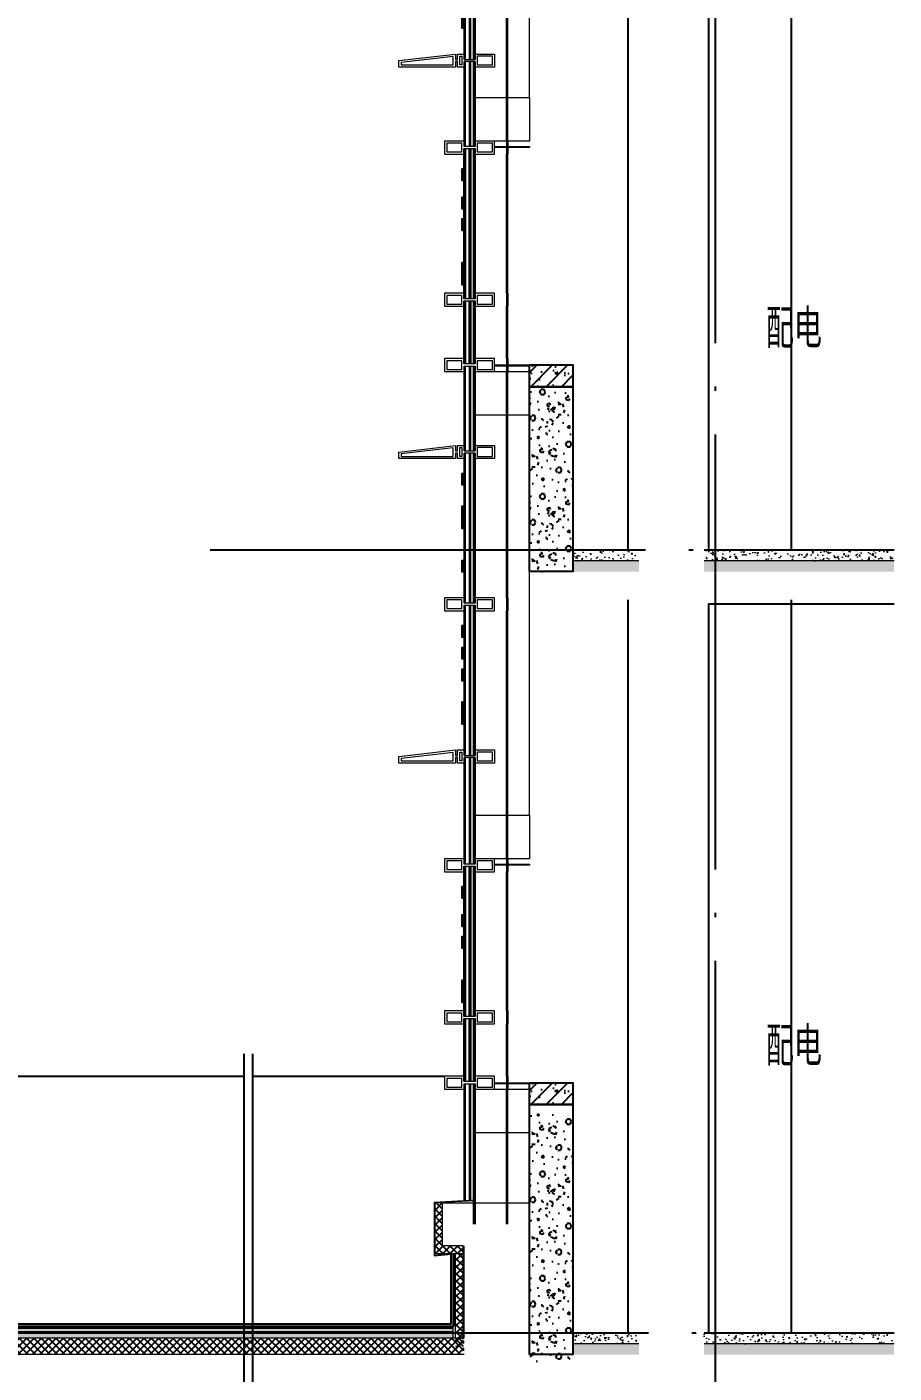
# Model space of a CAD drawing. Extents: x 1147314 to 1218578, y -272074 to -241968.
# Drawn here: x 1167941 to 1171926, y -262801 to -256612 of the extents above; entities that cross this region are included whole.
import ezdxf

# ---------------------------------------------------------------- set-up
doc = ezdxf.new("R2010")
doc.units = 0
doc.header["$LTSCALE"] = 1000
doc.header["$MEASUREMENT"] = 0
doc.linetypes.add('230303生产综合楼-平面图_t8$0$DOTE', pattern=[2.42, 2, -0.2, 0.02, -0.2])
doc.linetypes.add('DASH', pattern=[0.35, 0.25, -0.1])
for name, color, linetype in [('A-DOOR-FIRE', 4, 'Continuous'), ('A-SECT-SURF', 6, 'Continuous'), ('A-看线', 115, 'Continuous'), ('DIM_SYMB', 3, 'Continuous'), ('DOTE', 1, 'Continuous'), ('LY_MC_section A', 140, 'Continuous'), ('PUB_HATCH', 8, 'Continuous'), ('PUB_TEXT', 7, 'Continuous'), ('SURFACE', 6, 'Continuous'), ('WALL', 255, 'Continuous'), ('墙身保温', 21, 'Continuous'), ('墙身抹灰', 6, 'Continuous')]:
    doc.layers.add(name, color=color, linetype=linetype)
for name, color, linetype, lineweight in [('A-WALL-INSL', 241, 'Continuous', 0), ('WALL-CURT-GLAZ', 120, 'Continuous', 0), ('WALL-CURT-METL', 211, 'Continuous', 0), ('墙身分层线', 253, 'Continuous', 18)]:
    doc.layers.add(name, color=color, linetype=linetype, lineweight=lineweight)
doc.styles.add('_TCH_DIM', font='SIMPLEX', dxfattribs={"bigfont": 'GBCBIG'})

# ---------------------------------------------------------------- blocks, each defined once
blk = doc.blocks.new('A$C38d1714a')
at = {"layer": 'A-WALL-INSL'}
blk.add_lwpolyline([(0, 0), (250, 0), (250, -200), (0, -200)], close=True, dxfattribs=at)
blk = doc.blocks.new('A$C37e4a2ef')
at = {"layer": 'A-看线'}
for points in [[(196, -60), (196, 0)], [(200, -60), (200, 0)]]:
    blk.add_lwpolyline(points, dxfattribs=at)
at = {"layer": 'WALL-CURT-METL'}
for points in [[(140, -60), (50, -60), (50, -35), (0, -35), (0, -60), (-30, -60), (-30, -35), (-40, -35), (-40, -60), (-300, -60), (-300, -30), (-40, 0), (-40, -25), (-30, -25), (-30, 0), (0, 0), (0, -25), (50, -25), (50, 0), (140, 0)], [(-50, -50), (-50, -11.2), (-290, -38.9), (-290, -50)], [(-20, -10), (-10, -10), (-10, -50), (-20, -50)], [(130, -25), (130, -10), (60, -10), (60, -50), (130, -50)]]:
    blk.add_lwpolyline(points, close=True, dxfattribs=at)
blk = doc.blocks.new('A$C42b86bd6')
at = {"layer": 'A-看线'}
for points in [[(286, 0), (286, -60)], [(290, 0), (290, -60)]]:
    blk.add_lwpolyline(points, dxfattribs=at)
at = {"layer": 'WALL-CURT-METL'}
for points in [[(230, -60), (230, 0), (140, 0), (140, -25), (90, -25), (90, 0), (0, 0), (0, -60), (90, -60), (90, -35), (140, -35), (140, -60)], [(80, -25), (80, -10), (10, -10), (10, -50), (80, -50)], [(220, -50), (220, -10), (150, -10), (150, -35), (150, -50)]]:
    blk.add_lwpolyline(points, close=True, dxfattribs=at)
blk = doc.blocks.new('A$Cb5ae1680')
at = {"layer": 'A-看线'}
for points in [[(44, 0), (44, 690)], [(50, 0), (50, 690)], [(196, 25), (196, 665)], [(200, 25), (200, 665)]]:
    blk.add_lwpolyline(points, dxfattribs=at)
at = {"layer": 'LY_MC_section A'}
for points in [[(0, 0), (0, 690)], [(6, 0), (6, 690)], [(25, 0), (25, 690)], [(31, 0), (31, 690)]]:
    blk.add_lwpolyline(points, dxfattribs=at)
blk = doc.blocks.new('A$C071d96ed')
at = {"layer": 'A-看线'}
for points in [[(44, -690), (44, 0)], [(50, -690), (50, 0)], [(196, -665), (196, -25)], [(200, -665), (200, -25)]]:
    blk.add_lwpolyline(points, dxfattribs=at)
at = {"layer": 'WALL-CURT-GLAZ'}
for p, q in [((0, -690), (0, 0)), ((6, -690), (6, 0)), ((25, -690), (25, 0)), ((31, -690), (31, 0))]:
    blk.add_line(p, q, dxfattribs=at)
blk = doc.blocks.new('A$C827e71c0')
at = {"layer": 'A-DOOR-FIRE'}
blk.add_blockref('A$C42b86bd6', (-90, 0), dxfattribs=at)
blk = doc.blocks.new('A$C676a9bbe')
at = {"layer": 'PUB_HATCH'}
h = blk.add_hatch(dxfattribs=at)
h.set_pattern_fill('加气混凝土', color=256, scale=10, style=0)
h.set_pattern_definition([(0, (-1151356.99, 220505.91), (60, 120), [0, -120]), (0, (-1151427.19, 220489.71), (60, 120), [0, -120]), (0, (-1151388.19, 220488.51), (60, 120), [0, -120]), (0, (-1151345.59, 220523.91), (60, 120), [0, -120]), (0, (-1151395.39, 220482.51), (60, 120), [0, -120]), (0, (-1151333.59, 220599.51), (60, 120), [0, -120]), (0, (-1151370.19, 220589.91), (60, 120), [0, -120]), (0, (-1151350.99, 220574.91), (60, 120), [0, -120]), (0, (-1151448.79, 220572.51), (60, 120), [0, -120]), (0, (-1151389.99, 220567.11), (60, 120), [0, -120]), (0, (-1151412.79, 220536.51), (60, 120), [0, -120]), (0, (-1151411.59, 220491.51), (60, 120), [0, -120]), (0, (-1151366.59, 220486.71), (60, 120), [0, -120]), (0, (-1151333.59, 220539.51), (60, 120), [0, -120]), (0, (-1151445.79, 220520.91), (60, 120), [0, -120]), (0, (-1151435.59, 220541.31), (60, 120), [0, -120]), (0, (-1151388.79, 220532.91), (60, 120), [0, -120]), (0, (-1151405.59, 220515.51), (60, 120), [0, -120]), (0, (-1151415.19, 220555.11), (60, 120), [0, -120]), (0, (-1151400.19, 220600.11), (60, 120), [0, -120]), (0, (-1151440.99, 220495.71), (60, 120), [0, -120]), (0, (-1151374.99, 220575.51), (60, 120), [0, -120]), (0, (-1151430.79, 220577.31), (60, 120), [0, -120]), (0, (-1151440.39, 220592.91), (60, 120), [0, -120]), (130.601294, (-1151340.961, 220561.941), (-299.999996686, 360.000001574), [5.268311, -2207.4222]), (18.4349488, (-1151349.532, 220564.227), (299.9999989, 119.9999991), [5.421048, -753.52558]), (90, (-1151349.53, 220559.084), (60, 120), [5.142857, -234.85713]), (161.565051, (-1151344.39, 220557.37), (-300.0000015, 119.99999105), [5.421048, -753.52558]), (53.1301023, (-1151344.39, 220557.37), (60.0000001, 119.99999994), [5.714286, -594.2857]), (135, (-1151339.82, 220496.227), (-60.0000073, 119.9999919), [4.848732, -334.56252]), (45, (-1151346.675, 220496.227), (59.9999996, 119.9999995), [4.848732, -334.56252]), (135, (-1151343.247, 220492.8), (-60.0000073, 119.9999919), [4.848732, -334.56252]), (45, (-1151343.247, 220492.8), (59.9999996, 119.9999995), [4.848732, -334.56252]), (116.565051, (-1151397.53, 220576.8), (-1e-05, 239.999993), [6.388765, -127.7753]), (180, (-1151400.39, 220582.51), (-60, 120), [6.857143, -113.14285]), (63.434949, (-1151410.1, 220576.8), (5e-07, 239.999999), [6.388765, -127.7753]), (116.565051, (-1151407.25, 220571.08), (-1e-05, 239.999993), [6.388765, -127.7753]), (0, (-1151407.25, 220571.08), (60, 120), [6.857143, -113.14285]), (63.434949, (-1151400.39, 220571.08), (5e-07, 239.999999), [6.388765, -127.7753]), (107.102728, (-1151352.3894, 220536.2266), (-179.999993118, 600.000000968), [7.772269, -3256.5805]), (143.972626, (-1151354.675, 220543.655), (-1139.99998555, 839.99999905), [7.772269, -1624.404]), (180, (-1151360.96, 220548.23), (-60, 120), [7.428571, -112.57142]), (36.0273733, (-1151374.675, 220543.655), (1139.999991575, 839.999990944), [7.772269, -1624.404]), (71.5650511, (-1151376.96, 220536.798), (180.00000092, 599.99999897), [7.228063, -751.71856]), (107.102728, (-1151374.675, 220529.3694), (-179.999993118, 600.000000968), [7.772269, -3256.5805]), (143.972626, (-1151368.389, 220524.798), (-1139.99998555, 839.99999905), [7.772269, -1624.404]), (0, (-1151368.39, 220524.8), (60, 120), [7.428571, -112.57142]), (36.0273733, (-1151360.961, 220524.798), (1139.999991575, 839.999990944), [7.772269, -1624.404]), (71.5650511, (-1151354.675, 220529.37), (180.00000092, 599.99999897), [7.228063, -751.71856]), (150.255118, (-1151351.247, 220592.227), (-180.00000043, 119.99999851), [4.607004, -962.86392]), (90, (-1151355.247, 220589.94), (60, 120), [4.571429, -235.42855]), (29.7448813, (-1151355.247, 220589.941), (180.0000001, 119.99999944), [4.607004, -962.86392]), (116.565051, (-1151379.25, 220507.08), (-1e-05, 239.999993), [6.388765, -127.7753]), (168.690067, (-1151382.104, 220512.798), (-540.0000004, 119.99999699), [5.827451, -1217.9371]), (41.1859251, (-1151392.3894, 220509.941), (1499.999990912, 1319.999988458), [6.074369, -2545.1604]), (90, (-1151392.39, 220504.227), (60, 120), [5.714286, -234.2857]), (138.814074, (-1151387.818, 220500.2266), (-1499.999973338, 1320.000008407), [6.074369, -2545.1604]), (16.6992442, (-1151387.818, 220500.2266), (1979.999985103, 599.999993716), [5.96589, -2499.7075]), (60.9453959, (-1151382.1037, 220501.941), (59.99999984, 119.999998939), [5.883217, -2465.0679]), (109.983106, (-1151429.5323, 220557.3694), (-300.00000113, 839.999997777), [6.6884, -2802.4395]), (155.556045, (-1151431.818, 220563.655), (-780.000002973, 359.99999252), [6.904597, -2893.0263]), (24.4439547, (-1151444.3894, 220563.655), (780.00000039, 359.999998268), [6.904597, -2893.0263]), (70.0168934, (-1151446.675, 220557.3694), (300.000000904, 839.999997916), [6.6884, -2802.4395]), (109.983106, (-1151444.3894, 220551.0837), (-300.00000113, 839.999997777), [6.6884, -2802.4395]), (160.016893, (-1151438.104, 220548.798), (-300.00000018, 119.99999453), [6.6884, -1397.8755]), (19.9831065, (-1151438.104, 220548.798), (299.99999835, 119.99999981), [6.6884, -1397.8755]), (70.0168934, (-1151431.818, 220551.0837), (300.000000904, 839.999997916), [6.6884, -2802.4395]), (122.005383, (-1151384.961, 220546.512), (-60.00000805, 119.99999387), [5.390846, -1126.6868]), (18.4349488, (-1151392.96, 220549.37), (299.9999989, 119.9999991), [5.421048, -753.52558]), (90, (-1151392.96, 220544.227), (60, 120), [5.142857, -234.85713]), (161.565051, (-1151387.818, 220542.512), (-300.0000015, 119.99999105), [5.421048, -753.52558]), (54.4623222, (-1151387.818, 220542.512), (419.99999939, 599.9999991), [4.915614, -2059.6423]), (116.565051, (-1151419.82, 220517.37), (-1e-05, 239.999993), [6.388765, -127.7753]), (180, (-1151422.68, 220523.08), (-60, 120), [6.285714, -113.71428]), (59.0362434, (-1151432.389, 220517.369), (60.000000195, 119.99999942), [6.663946, -1392.7644]), (120.963756, (-1151428.961, 220511.655), (-60.0000082, 119.99999449), [6.663946, -1392.7644]), (0, (-1151428.96, 220511.66), (60, 120), [6.285714, -113.71428]), (63.434949, (-1151422.68, 220511.66), (5e-07, 239.999999), [6.388765, -127.7753])])
h.paths.add_polyline_path([(302.8, -100), (302.8, -50), (0, -50), (0, -100)])
h.paths.add_polyline_path([(602.8, -50), (602.8, -100), (1475.6, -100), (1475.6, -50)])
at = {"layer": '墙身分层线'}
h = blk.add_hatch(dxfattribs=at)
h.set_pattern_fill('混凝土', color=256, scale=10)
h.set_pattern_definition([(50, (-1151392.39, 220542.51), (71.7260183, -6.2752135), [7.5, -82.5]), (355, (-1151392.39, 220542.51), (-13.8751334, 75.2192134), [6, -66]), (100.4514, (-1151386.41, 220541.99), (57.850938, 68.9439542), [6.374019, -70.114211]), (46.1842, (-1151392.39, 220562.51), (106.724105, -16.5519014), [11.25, -123.75]), (96.6356, (-1151383.5, 220561.13), (93.466271, 97.411787), [9.561029, -105.1713]), (351.1842, (-1151392.39, 220562.51), (93.466195, 97.41186), [9, -99]), (21, (-1151382.39, 220557.51), (59.6907052, -40.261889), [7.5, -82.5]), (326, (-1151382.39, 220557.51), (24.331533, 72.5150045), [6, -66]), (71.4514, (-1151377.415, 220554.16), (84.022263, 32.2530497), [6.374019, -70.114211]), (37.5, (-1151392.39, 220542.512), (1.21598553, 33.2893854), [0, -65.2, 0, -67, 0, -66.25]), (7.5, (-1151392.39, 220542.512), (26.3069537, 39.4411712), [0, -38.2, 0, -63.7, 0, -25.25]), (327.5, (-1151414.69, 220542.512), (53.3822436, -2.2554872), [0, -25, 0, -78, 0, -103.5]), (317.5, (-1151424.69, 220542.51), (58.318617, 10.0104982), [0, -32.5, 0, -51.8, 0, -73.5])])
h.paths.add_polyline_path([(602.8, 0), (602.8, -50), (1475.6, -50), (1475.6, 0)])
h.paths.add_polyline_path([(302.8, -50), (302.8, 0), (0, 0), (0, -50)])
at = {"layer": 'A-SECT-SURF'}
for points in [[(0, 0), (302.8, 0)], [(602.8, 0), (1475.6, 0)]]:
    blk.add_lwpolyline(points, dxfattribs=at)
at = {"layer": '墙身分层线'}
for p, q in [((302.8, -50), (0, -50)), ((1475.6, -50), (602.8, -50))]:
    blk.add_line(p, q, dxfattribs=at)

msp = doc.modelspace()

# ---------------------------------------------------------------- hatches: boundary and pattern name
at = {"layer": 'PUB_HATCH'}
h = msp.add_hatch(dxfattribs=at)
h.set_pattern_fill('钢筋混凝土', color=256, scale=20, style=0)
h.set_pattern_definition([(45, (-1035146.49, 111402.187), (-35.3553391, 35.3553391), []), (50, (-1035146.49, 111402.19), (143.4520365, -12.550427), [15, -165]), (355, (-1035146.49, 111402.19), (-27.750267, 150.438427), [12, -132]), (100.4514, (-1035134.53, 111401.14), (115.701876, 137.887908), [12.748038, -140.228422]), (46.1842, (-1035146.49, 111442.19), (213.44821, -33.103803), [22.5, -247.5]), (96.6356, (-1035128.7, 111439.43), (186.932541, 194.823574), [19.122058, -210.3426]), (351.1842, (-1035146.49, 111442.19), (186.93239, 194.82372), [18, -198]), (21, (-1035126.49, 111432.19), (119.3814104, -80.523778), [15, -165]), (326, (-1035126.49, 111432.19), (48.663066, 145.030009), [12, -132]), (71.4514, (-1035116.54, 111425.48), (168.044526, 64.506099), [12.748038, -140.228422]), (37.5, (-1035146.49, 111402.187), (2.4319711, 66.5787708), [0, -130.4, 0, -134, 0, -132.5]), (7.5, (-1035146.49, 111402.19), (52.6139075, 78.8823424), [0, -76.4, 0, -127.4, 0, -50.5]), (327.5, (-1035191.09, 111402.187), (106.7644872, -4.5109743), [0, -50, 0, -156, 0, -207]), (317.5, (-1035211.09, 111402.19), (116.637234, 20.0209965), [0, -65, 0, -103.6, 0, -147])])
h.paths.add_polyline_path([(1170250.3, -258166), (1170450.3, -258166), (1170450.3, -258266), (1170250.3, -258266)])
h = msp.add_hatch(dxfattribs=at)
h.set_pattern_fill('加气混凝土', color=256, scale=20, style=0)
h.set_pattern_definition([(0, (-1035075.69, 110927.49), (120, 240), [0, -240]), (0, (-1035216.09, 110895.09), (120, 240), [0, -240]), (0, (-1035138.09, 110892.69), (120, 240), [0, -240]), (0, (-1035052.89, 110963.49), (120, 240), [0, -240]), (0, (-1035152.49, 110880.69), (120, 240), [0, -240]), (0, (-1035028.89, 111114.69), (120, 240), [0, -240]), (0, (-1035102.09, 111095.49), (120, 240), [0, -240]), (0, (-1035063.69, 111065.49), (120, 240), [0, -240]), (0, (-1035259.29, 111060.69), (120, 240), [0, -240]), (0, (-1035141.69, 111049.89), (120, 240), [0, -240]), (0, (-1035187.29, 110988.69), (120, 240), [0, -240]), (0, (-1035184.89, 110898.69), (120, 240), [0, -240]), (0, (-1035094.89, 110889.09), (120, 240), [0, -240]), (0, (-1035028.89, 110994.69), (120, 240), [0, -240]), (0, (-1035253.29, 110957.49), (120, 240), [0, -240]), (0, (-1035232.89, 110998.29), (120, 240), [0, -240]), (0, (-1035139.29, 110981.49), (120, 240), [0, -240]), (0, (-1035172.89, 110946.69), (120, 240), [0, -240]), (0, (-1035192.09, 111025.89), (120, 240), [0, -240]), (0, (-1035162.09, 111115.89), (120, 240), [0, -240]), (0, (-1035243.69, 110907.09), (120, 240), [0, -240]), (0, (-1035111.69, 111066.69), (120, 240), [0, -240]), (0, (-1035223.29, 111070.29), (120, 240), [0, -240]), (0, (-1035242.49, 111101.49), (120, 240), [0, -240]), (130.601294, (-1035043.63, 111039.543), (-599.99999337, 720.00000315), [10.536622, -4414.8444]), (18.4349488, (-1035060.773, 111044.115), (599.9999978, 239.9999982), [10.842096, -1507.05116]), (90, (-1035060.77, 111033.83), (120, 240), [10.285714, -469.71426]), (161.565051, (-1035050.488, 111030.4), (-600.000003, 239.9999821), [10.842096, -1507.05116]), (53.1301023, (-1035050.49, 111030.4), (120.0000002, 239.9999999), [11.428572, -1188.5714]), (135, (-1035041.345, 110908.115), (-120.0000145, 239.9999838), [9.697464, -669.12504]), (45, (-1035055.06, 110908.115), (119.9999992, 239.999999), [9.697464, -669.12504]), (135, (-1035048.2, 110901.26), (-120.0000145, 239.9999838), [9.697464, -669.12504]), (45, (-1035048.2, 110901.26), (119.9999992, 239.999999), [9.697464, -669.12504]), (116.565051, (-1035156.77, 111069.26), (-2e-05, 479.999987), [12.77753, -255.5506]), (180, (-1035162.49, 111080.69), (-120, 240), [13.714286, -226.2857]), (63.434949, (-1035181.92, 111069.26), (1e-06, 479.999998), [12.77753, -255.5506]), (116.565051, (-1035176.2, 111057.83), (-2e-05, 479.999987), [12.77753, -255.5506]), (0, (-1035176.2, 111057.83), (120, 240), [13.714286, -226.2857]), (63.434949, (-1035162.49, 111057.83), (1e-06, 479.999998), [12.77753, -255.5506]), (107.102728, (-1035066.488, 110988.115), (-359.999986237, 1200.000001936), [15.544538, -6513.161]), (143.972626, (-1035071.06, 111002.972), (-2279.9999711, 1679.9999981), [15.544538, -3248.808]), (180, (-1035083.63, 111012.11), (-120, 240), [14.857142, -225.14284]), (36.0273733, (-1035111.06, 111002.972), (2279.99998315, 1679.99998189), [15.544538, -3248.808]), (71.5650511, (-1035115.63, 110989.258), (360.00000185, 1199.99999793), [14.456126, -1503.43712]), (107.102728, (-1035111.059, 110974.4005), (-359.999986237, 1200.000001936), [15.544538, -6513.161]), (143.972626, (-1035098.488, 110965.258), (-2279.9999711, 1679.9999981), [15.544538, -3248.808]), (0, (-1035098.49, 110965.26), (120, 240), [14.857142, -225.14284]), (36.0273733, (-1035083.63, 110965.258), (2279.99998315, 1679.99998189), [15.544538, -3248.808]), (71.5650511, (-1035071.06, 110974.4), (360.00000185, 1199.99999793), [14.456126, -1503.43712]), (150.255118, (-1035064.202, 111100.115), (-360.00000085, 239.99999703), [9.214008, -1925.72784]), (90, (-1035072.2, 111095.54), (120, 240), [9.142858, -470.8571]), (29.7448813, (-1035072.202, 111095.543), (360.0000002, 239.99999888), [9.214008, -1925.72784]), (116.565051, (-1035120.2, 110929.83), (-2e-05, 479.999987), [12.77753, -255.5506]), (168.690067, (-1035125.916, 110941.258), (-1080.0000008, 239.99999398), [11.654902, -2435.8742]), (41.1859251, (-1035146.488, 110935.543), (2999.999981823, 2639.999976915), [12.148738, -5090.3208]), (90, (-1035146.49, 110924.11), (120, 240), [11.428572, -468.5714]), (138.814074, (-1035137.345, 110916.115), (-2999.999946676, 2640.000016815), [12.148738, -5090.3208]), (16.6992442, (-1035137.345, 110916.115), (3959.999970207, 1199.99998743), [11.93178, -4999.415]), (60.9453959, (-1035125.916, 110919.543), (119.99999968, 239.99999788), [11.766434, -4930.1358]), (109.983106, (-1035220.773, 111030.401), (-600.00000226, 1679.999995554), [13.3768, -5604.879]), (155.556045, (-1035225.345, 111042.972), (-1560.000005946, 719.99998504), [13.809194, -5786.0526]), (24.4439547, (-1035250.488, 111042.972), (1560.00000078, 719.999996537), [13.809194, -5786.0526]), (70.0168934, (-1035255.059, 111030.401), (600.00000181, 1679.99999583), [13.3768, -5604.879]), (109.983106, (-1035250.488, 111017.829), (-600.00000226, 1679.999995554), [13.3768, -5604.879]), (160.016893, (-1035237.916, 111013.258), (-600.00000035, 239.99998907), [13.3768, -2795.751]), (19.9831065, (-1035237.916, 111013.258), (599.9999967, 239.99999962), [13.3768, -2795.751]), (70.0168934, (-1035225.345, 111017.829), (600.00000181, 1679.99999583), [13.3768, -5604.879]), (122.005383, (-1035131.63, 111008.686), (-120.0000161, 239.99998775), [10.781693, -2253.3736]), (18.4349488, (-1035147.63, 111014.4), (599.9999978, 239.9999982), [10.842096, -1507.05116]), (90, (-1035147.63, 111004.11), (120, 240), [10.285714, -469.71426]), (161.565051, (-1035137.345, 111000.686), (-600.000003, 239.9999821), [10.842096, -1507.05116]), (54.4623222, (-1035137.345, 111000.686), (839.99999878, 1199.9999982), [9.831228, -4119.2846]), (116.565051, (-1035201.34, 110950.4), (-2e-05, 479.999987), [12.77753, -255.5506]), (180, (-1035207.06, 110961.83), (-120, 240), [12.571428, -227.42856]), (59.0362434, (-1035226.488, 110950.4), (120.0000004, 239.99999884), [13.32789, -2785.5288]), (120.963756, (-1035219.63, 110938.972), (-120.0000164, 239.99998898), [13.32789, -2785.5288]), (0, (-1035219.63, 110938.97), (120, 240), [12.571428, -227.42856]), (63.434949, (-1035207.06, 110938.97), (1e-06, 479.999998), [12.77753, -255.5506])])
h.paths.add_polyline_path([(1170250.3, -258266), (1170450.3, -258266), (1170450.3, -259116), (1170250.3, -259116)])
h = msp.add_hatch(dxfattribs=at)
h.set_pattern_fill('钢筋混凝土', color=256, scale=20, style=0)
h.set_pattern_definition([(45, (-1035146.49, 108102.184), (-35.3553391, 35.3553391), []), (50, (-1035146.49, 108102.18), (143.4520365, -12.550427), [15, -165]), (355, (-1035146.49, 108102.18), (-27.750267, 150.438427), [12, -132]), (100.4514, (-1035134.53, 108101.14), (115.701876, 137.887908), [12.748038, -140.228422]), (46.1842, (-1035146.49, 108142.18), (213.44821, -33.103803), [22.5, -247.5]), (96.6356, (-1035128.7, 108139.43), (186.932541, 194.823574), [19.122058, -210.3426]), (351.1842, (-1035146.49, 108142.18), (186.93239, 194.82372), [18, -198]), (21, (-1035126.49, 108132.18), (119.3814104, -80.523778), [15, -165]), (326, (-1035126.49, 108132.18), (48.663066, 145.030009), [12, -132]), (71.4514, (-1035116.54, 108125.47), (168.044526, 64.506099), [12.748038, -140.228422]), (37.5, (-1035146.49, 108102.184), (2.4319711, 66.5787708), [0, -130.4, 0, -134, 0, -132.5]), (7.5, (-1035146.49, 108102.184), (52.6139075, 78.8823424), [0, -76.4, 0, -127.4, 0, -50.5]), (327.5, (-1035191.09, 108102.184), (106.7644872, -4.5109743), [0, -50, 0, -156, 0, -207]), (317.5, (-1035211.09, 108102.18), (116.637234, 20.0209965), [0, -65, 0, -103.6, 0, -147])])
h.paths.add_polyline_path([(1170250.3, -261466), (1170450.3, -261466), (1170450.3, -261566), (1170250.3, -261566)])
h = msp.add_hatch(dxfattribs=at)
h.set_pattern_fill('加气混凝土', color=256, scale=20, style=0)
h.set_pattern_definition([(0, (-1035075.7, 107332.48), (120, 240), [0, -240]), (0, (-1035216.1, 107300.08), (120, 240), [0, -240]), (0, (-1035138.1, 107297.68), (120, 240), [0, -240]), (0, (-1035052.9, 107368.48), (120, 240), [0, -240]), (0, (-1035152.5, 107285.68), (120, 240), [0, -240]), (0, (-1035028.9, 107519.68), (120, 240), [0, -240]), (0, (-1035102.1, 107500.48), (120, 240), [0, -240]), (0, (-1035063.7, 107470.48), (120, 240), [0, -240]), (0, (-1035259.3, 107465.68), (120, 240), [0, -240]), (0, (-1035141.7, 107454.88), (120, 240), [0, -240]), (0, (-1035187.3, 107393.68), (120, 240), [0, -240]), (0, (-1035184.9, 107303.68), (120, 240), [0, -240]), (0, (-1035094.9, 107294.08), (120, 240), [0, -240]), (0, (-1035028.9, 107399.68), (120, 240), [0, -240]), (0, (-1035253.3, 107362.48), (120, 240), [0, -240]), (0, (-1035232.9, 107403.28), (120, 240), [0, -240]), (0, (-1035139.3, 107386.48), (120, 240), [0, -240]), (0, (-1035172.9, 107351.68), (120, 240), [0, -240]), (0, (-1035192.1, 107430.88), (120, 240), [0, -240]), (0, (-1035162.1, 107520.88), (120, 240), [0, -240]), (0, (-1035243.7, 107312.08), (120, 240), [0, -240]), (0, (-1035111.7, 107471.68), (120, 240), [0, -240]), (0, (-1035223.3, 107475.28), (120, 240), [0, -240]), (0, (-1035242.5, 107506.48), (120, 240), [0, -240]), (130.601294, (-1035043.634, 107444.534), (-599.99999337, 720.00000315), [10.536622, -4414.8444]), (18.4349488, (-1035060.777, 107449.106), (599.9999978, 239.9999982), [10.842096, -1507.05116]), (90, (-1035060.78, 107438.82), (120, 240), [10.285714, -469.71426]), (161.565051, (-1035050.49, 107435.39), (-600.000003, 239.9999821), [10.842096, -1507.05116]), (53.1301023, (-1035050.49, 107435.39), (120.0000002, 239.9999999), [11.428572, -1188.5714]), (135, (-1035041.35, 107313.11), (-120.0000145, 239.9999838), [9.697464, -669.12504]), (45, (-1035055.06, 107313.11), (119.9999992, 239.999999), [9.697464, -669.12504]), (135, (-1035048.21, 107306.25), (-120.0000145, 239.9999838), [9.697464, -669.12504]), (45, (-1035048.21, 107306.25), (119.9999992, 239.999999), [9.697464, -669.12504]), (116.565051, (-1035156.78, 107474.25), (-2e-05, 479.999987), [12.77753, -255.5506]), (180, (-1035162.5, 107485.68), (-120, 240), [13.714286, -226.2857]), (63.434949, (-1035181.92, 107474.25), (1e-06, 479.999998), [12.77753, -255.5506]), (116.565051, (-1035176.2, 107462.82), (-2e-05, 479.999987), [12.77753, -255.5506]), (0, (-1035176.2, 107462.82), (120, 240), [13.714286, -226.2857]), (63.434949, (-1035162.5, 107462.82), (1e-06, 479.999998), [12.77753, -255.5506]), (107.102728, (-1035066.4915, 107393.106), (-359.999986237, 1200.000001936), [15.544538, -6513.161]), (143.972626, (-1035071.063, 107407.963), (-2279.9999711, 1679.9999981), [15.544538, -3248.808]), (180, (-1035083.63, 107417.1), (-120, 240), [14.857142, -225.14284]), (36.0273733, (-1035111.063, 107407.963), (2279.99998315, 1679.99998189), [15.544538, -3248.808]), (71.5650511, (-1035115.634, 107394.25), (360.00000185, 1199.99999793), [14.456126, -1503.43712]), (107.102728, (-1035111.063, 107379.3915), (-359.999986237, 1200.000001936), [15.544538, -6513.161]), (143.972626, (-1035098.492, 107370.249), (-2279.9999711, 1679.9999981), [15.544538, -3248.808]), (0, (-1035098.5, 107370.25), (120, 240), [14.857142, -225.14284]), (36.0273733, (-1035083.634, 107370.249), (2279.99998315, 1679.99998189), [15.544538, -3248.808]), (71.5650511, (-1035071.063, 107379.39), (360.00000185, 1199.99999793), [14.456126, -1503.43712]), (150.255118, (-1035064.206, 107505.106), (-360.00000085, 239.99999703), [9.214008, -1925.72784]), (90, (-1035072.2, 107500.53), (120, 240), [9.142858, -470.8571]), (29.7448813, (-1035072.206, 107500.534), (360.0000002, 239.99999888), [9.214008, -1925.72784]), (116.565051, (-1035120.2, 107334.82), (-2e-05, 479.999987), [12.77753, -255.5506]), (168.690067, (-1035125.92, 107346.249), (-1080.0000008, 239.99999398), [11.654902, -2435.8742]), (41.1859251, (-1035146.492, 107340.534), (2999.999981823, 2639.999976915), [12.148738, -5090.3208]), (90, (-1035146.49, 107329.1), (120, 240), [11.428572, -468.5714]), (138.814074, (-1035137.349, 107321.106), (-2999.999946676, 2640.000016815), [12.148738, -5090.3208]), (16.6992442, (-1035137.349, 107321.106), (3959.999970207, 1199.99998743), [11.93178, -4999.415]), (60.9453959, (-1035125.92, 107324.534), (119.99999968, 239.99999788), [11.766434, -4930.1358]), (109.983106, (-1035220.777, 107435.392), (-600.00000226, 1679.999995554), [13.3768, -5604.879]), (155.556045, (-1035225.349, 107447.963), (-1560.000005946, 719.99998504), [13.809194, -5786.0526]), (24.4439547, (-1035250.492, 107447.963), (1560.00000078, 719.999996537), [13.809194, -5786.0526]), (70.0168934, (-1035255.063, 107435.392), (600.00000181, 1679.99999583), [13.3768, -5604.879]), (109.983106, (-1035250.492, 107422.82), (-600.00000226, 1679.999995554), [13.3768, -5604.879]), (160.016893, (-1035237.92, 107418.249), (-600.00000035, 239.99998907), [13.3768, -2795.751]), (19.9831065, (-1035237.92, 107418.249), (599.9999967, 239.99999962), [13.3768, -2795.751]), (70.0168934, (-1035225.349, 107422.82), (600.00000181, 1679.99999583), [13.3768, -5604.879]), (122.005383, (-1035131.634, 107413.677), (-120.0000161, 239.99998775), [10.781693, -2253.3736]), (18.4349488, (-1035147.634, 107419.39), (599.9999978, 239.9999982), [10.842096, -1507.05116]), (90, (-1035147.63, 107409.1), (120, 240), [10.285714, -469.71426]), (161.565051, (-1035137.35, 107405.677), (-600.000003, 239.9999821), [10.842096, -1507.05116]), (54.4623222, (-1035137.349, 107405.677), (839.99999878, 1199.9999982), [9.831228, -4119.2846]), (116.565051, (-1035201.35, 107355.4), (-2e-05, 479.999987), [12.77753, -255.5506]), (180, (-1035207.06, 107366.82), (-120, 240), [12.571428, -227.42856]), (59.0362434, (-1035226.492, 107355.392), (120.0000004, 239.99999884), [13.32789, -2785.5288]), (120.963756, (-1035219.634, 107343.963), (-120.0000164, 239.99998898), [13.32789, -2785.5288]), (0, (-1035219.63, 107343.96), (120, 240), [12.571428, -227.42856]), (63.434949, (-1035207.06, 107343.96), (1e-06, 479.999998), [12.77753, -255.5506])])
h.paths.add_polyline_path([(1170250.3, -261606), (1170450.3, -261606), (1170451.7, -262756), (1170251.7, -262756)])
at = {"layer": '墙身保温'}
h = msp.add_hatch(dxfattribs=at)
h.set_pattern_fill('ANSI37', color=256, scale=15, style=0)
h.set_pattern_definition([(45, (0, 0), (-16.83798023, 16.83798023), []), (135, (0, 0), (-16.83798023, -16.83798023), [])])
h.paths.add_polyline_path([(1169850.3, -262216), (1169850.3, -262019), (1169815.3, -262019), (1169815.3, -262216), (1169815.3, -262251), (1169945.3, -262251), (1169945.3, -262216)])
h = msp.add_hatch(dxfattribs=at)
h.set_pattern_fill('ANSI37', color=256, scale=15, style=0)
h.set_pattern_definition([(45, (13482.907, -42205.29), (-16.83798023, 16.83798023), []), (135, (13482.907, -42205.29), (-16.83798023, -16.83798023), [])])
h.paths.add_polyline_path([(1169910.3, -262251), (1169945.3, -262251), (1169945.3, -262681), (1169910.3, -262681)])

# ---------------------------------------------------------------- linework, layer by layer
at = {"layer": 'A-WALL-INSL'}
for points in [[(1170150.3, -255816.1), (1170150.3, -256936.1), (1170250.3, -256936.1), (1170250.3, -255816.1)], [(1170250.3, -259016.1), (1170250.3, -258396.1), (1170150.3, -258396.1), (1170150.3, -259016.1)], [(1170150.3, -259016), (1170150.3, -260236), (1170250.3, -260236), (1170250.3, -259016)], [(1170250.3, -262116), (1170250.3, -261696), (1170150.3, -261696), (1170150.3, -262116)], [(1169850.3, -262116), (1169850.3, -262019)], [(1169850.3, -262019), (1170250.3, -262019)]]:
    msp.add_lwpolyline(points, dxfattribs=at)
at = {"layer": 'A-看线'}
for p, q in [((1171453.1, -256046), (1171453.1, -259016)), ((1171453.2, -259246), (1171453.2, -262616.1))]:
    msp.add_line(p, q, dxfattribs=at)
for points in [[(1170703.2, -256046), (1170703.2, -259016)], [(1169994.3, -257161.1), (1169994.3, -256771.1)], [(1170000.3, -257161.1), (1170000.3, -256771.1)], [(1170146.3, -257136.1), (1170146.3, -256796.1)], [(1170150.3, -257136.1), (1170150.3, -256796.1)], [(1169994.3, -258161.1), (1169994.3, -257871.1)], [(1170000.3, -258161.1), (1170000.3, -257871.1)], [(1170146.3, -258136.1), (1170146.3, -257896.1)], [(1170150.3, -258136.1), (1170150.3, -257896.1)], [(1169994.3, -258561.1), (1169994.3, -258171.1)], [(1170000.3, -258561.1), (1170000.3, -258171.1)], [(1170146.3, -258536.1), (1170146.3, -258196.1)], [(1170150.3, -258536.1), (1170150.3, -258196.1)], [(1169994.3, -259016.1), (1169994.3, -258571.1)], [(1170000.3, -259016.1), (1170000.3, -258571.1)], [(1170146.3, -259016.1), (1170146.3, -258596.1)], [(1170150.3, -259016.1), (1170150.3, -258596.1)], [(1169994.3, -259261), (1169994.3, -259016)], [(1170000.3, -259261), (1170000.3, -259016)], [(1170146.3, -259236), (1170146.3, -259016)], [(1170150.3, -259236), (1170150.3, -259016)], [(1170703.2, -259246), (1170703.2, -262616.1)], [(1169994.3, -260461), (1169994.3, -259971)], [(1170000.3, -260461), (1170000.3, -259971)], [(1170146.3, -260436), (1170146.3, -259996)], [(1170150.3, -260436), (1170150.3, -259996)], [(1169994.3, -261461), (1169994.3, -261171)], [(1170000.3, -261461), (1170000.3, -261171)], [(1170146.3, -261436), (1170146.3, -261196)], [(1170150.3, -261436), (1170150.3, -261196)], [(1165573.4, -261436), (1169860.3, -261436)], [(1169994.3, -262116), (1169994.3, -261471)], [(1170000.3, -262116), (1170000.3, -261471)], [(1170146.3, -262116), (1170146.3, -261496)], [(1170150.3, -262116), (1170150.3, -261496)], [(1169994.3, -262116), (1169994.3, -262116)], [(1169994.3, -262116), (1169994.3, -262116)], [(1170000.3, -262116), (1170000.3, -262116)], [(1170000.3, -262116), (1170000.3, -262116)]]:
    msp.add_lwpolyline(points, dxfattribs=at)
at = {"layer": 'DOTE', "linetype": '230303生产综合楼-平面图_t8$0$DOTE'}
msp.add_line((1171103.2, -243965.3), (1171103.2, -270637.6), dxfattribs=at)
for points in [[(1168783, -259016), (1171925.9, -259016)], [(1163956.8, -262616), (1171925.9, -262616)]]:
    msp.add_lwpolyline(points, dxfattribs=at)
at = {"layer": 'LY_MC_section A', "color": 41}
for points in [[(1169950.3, -256516.1), (1169940.3, -256516.1), (1169940.3, -256616.1), (1169950.3, -256616.1)], [(1169950.3, -257266.1), (1169940.3, -257266.1), (1169940.3, -257316.1), (1169950.3, -257316.1)], [(1169950.3, -257396.1), (1169940.3, -257396.1), (1169940.3, -257446.1), (1169950.3, -257446.1)], [(1169950.3, -257496.1), (1169940.3, -257496.1), (1169940.3, -257546.1), (1169950.3, -257546.1)], [(1169950.3, -257696.1), (1169940.3, -257696.1), (1169940.3, -257796.1), (1169950.3, -257796.1)], [(1169950.3, -258666.1), (1169940.3, -258666.1), (1169940.3, -258716.1), (1169950.3, -258716.1)], [(1169950.3, -258816.1), (1169940.3, -258816.1), (1169940.3, -258916.1), (1169950.3, -258916.1)], [(1169950.3, -259066), (1169940.3, -259066), (1169940.3, -259116), (1169950.3, -259116)], [(1169950.3, -259366), (1169940.3, -259366), (1169940.3, -259416), (1169950.3, -259416)], [(1169950.3, -259466), (1169940.3, -259466), (1169940.3, -259516), (1169950.3, -259516)], [(1169950.3, -259566), (1169940.3, -259566), (1169940.3, -259616), (1169950.3, -259616)], [(1169950.3, -259716), (1169940.3, -259716), (1169940.3, -259816), (1169950.3, -259816)], [(1169950.3, -260566), (1169940.3, -260566), (1169940.3, -260616), (1169950.3, -260616)], [(1169950.3, -260696), (1169940.3, -260696), (1169940.3, -260746), (1169950.3, -260746)], [(1169950.3, -260796), (1169940.3, -260796), (1169940.3, -260846), (1169950.3, -260846)], [(1169950.3, -260996), (1169940.3, -260996), (1169940.3, -261096), (1169950.3, -261096)]]:
    msp.add_lwpolyline(points, close=True, dxfattribs=at)
at = {"layer": 'LY_MC_section A'}
for points in [[(1169950.3, -258161.1), (1169950.3, -257871.1)], [(1169956.3, -258161.1), (1169956.3, -257871.1)], [(1169975.3, -258161.1), (1169975.3, -257871.1)], [(1169981.3, -258161.1), (1169981.3, -257871.1)], [(1169950.3, -261461), (1169950.3, -261171)], [(1169956.3, -261461), (1169956.3, -261171)], [(1169975.3, -261461), (1169975.3, -261171)], [(1169981.3, -261461), (1169981.3, -261171)]]:
    msp.add_lwpolyline(points, dxfattribs=at)
at = {"layer": 'WALL'}
for points in [[(1170250.3, -258166), (1170450.3, -258166), (1170450.3, -258266), (1170250.3, -258266)], [(1170250.3, -258266), (1170450.3, -258266), (1170450.3, -259116), (1170250.3, -259116)], [(1170250.3, -261466), (1170450.3, -261466), (1170450.3, -261566), (1170250.3, -261566)], [(1170250.3, -261566), (1170450.3, -261566), (1170450.3, -262716), (1170250.3, -262716)]]:
    msp.add_lwpolyline(points, close=True, dxfattribs=at)
at = {"layer": 'WALL-CURT-GLAZ'}
for p, q in [((1169950.3, -257161.1), (1169950.3, -256771.1)), ((1169956.3, -257161.1), (1169956.3, -256771.1)), ((1169975.3, -257161.1), (1169975.3, -256771.1)), ((1169981.3, -257161.1), (1169981.3, -256771.1)), ((1169950.3, -258561.1), (1169950.3, -258171.1)), ((1169956.3, -258561.1), (1169956.3, -258171.1)), ((1169975.3, -258561.1), (1169975.3, -258171.1)), ((1169981.3, -258561.1), (1169981.3, -258171.1)), ((1169950.3, -259016.1), (1169950.3, -258571.1)), ((1169956.3, -259016.1), (1169956.3, -258571.1)), ((1169975.3, -259016.1), (1169975.3, -258571.1)), ((1169981.3, -259016.1), (1169981.3, -258571.1)), ((1169950.3, -259261), (1169950.3, -259016)), ((1169956.3, -259261), (1169956.3, -259016)), ((1169975.3, -259261), (1169975.3, -259016)), ((1169981.3, -259261), (1169981.3, -259016)), ((1169950.3, -260461), (1169950.3, -259971)), ((1169956.3, -260461), (1169956.3, -259971)), ((1169975.3, -260461), (1169975.3, -259971)), ((1169981.3, -260461), (1169981.3, -259971)), ((1169950.3, -262009), (1169950.3, -261471)), ((1169956.3, -262008.6), (1169956.3, -261471)), ((1169975.3, -262007.5), (1169975.3, -261471)), ((1169981.3, -262007.2), (1169981.3, -261471))]:
    msp.add_line(p, q, dxfattribs=at)
for points in [[(1170090.3, -257161), (1170250.6, -257161), (1170250.6, -257166), (1170090.3, -257166)], [(1170146.3, -257166), (1170150.3, -257166), (1170150.3, -258166), (1170146.3, -258166)], [(1170090.6, -258166), (1170250.6, -258166), (1170250.6, -258171), (1170090.6, -258171)], [(1170090.3, -260461), (1170250.6, -260461), (1170250.6, -260466), (1170090.3, -260466)], [(1170146.3, -260466), (1170150.3, -260466), (1170150.3, -261466), (1170146.3, -261466)], [(1170090.6, -261466), (1170250.6, -261466), (1170250.6, -261471), (1170090.6, -261471)]]:
    msp.add_lwpolyline(points, close=True, dxfattribs=at)
for points in [[(1170000.3, -262006), (1169812.3, -262016), (1169812.3, -262261.6), (1169890.3, -262254.1)], [(1170000.3, -262009), (1169815.3, -262019), (1169815.3, -262258.2), (1169890.3, -262251)]]:
    msp.add_lwpolyline(points, dxfattribs=at)
at = {"layer": '墙身分层线'}
for p, q in [((1169945.3, -262641), (1169945.3, -262216)), ((1169950.3, -262641), (1169950.3, -262216)), ((1169900.3, -262641), (1169900.3, -262251)), ((1169910.3, -262641), (1169910.3, -262251))]:
    msp.add_line(p, q, dxfattribs=at)
msp.add_lwpolyline([(1169850.3, -262216), (1169850.3, -262019), (1169815.3, -262019), (1169815.3, -262216), (1169815.3, -262251), (1169945.3, -262251), (1169945.3, -262216)], close=True, dxfattribs=at)
at = {"layer": '墙身分层线', "color": 6, "linetype": 'DASH', "ltscale": 0.1, "const_width": 10}
msp.add_lwpolyline([(1169905.3, -262216), (1169905.3, -262216)], dxfattribs=at)
at = {"layer": '墙身抹灰'}
msp.add_line((1169890.3, -262576), (1169890.3, -262251), dxfattribs=at)
for points in [[(1171925.9, -256066), (1171073.2, -256066), (1171073.2, -259016)], [(1171925.9, -259266), (1171073.2, -259266), (1171073.2, -262616)]]:
    msp.add_lwpolyline(points, dxfattribs=at)

# ---------------------------------------------------------------- block references
at = {"layer": 'A-DOOR-FIRE'}
for name, p in [('A$C37e4a2ef', (1169950.3, -256736.1)), ('A$C42b86bd6', (1169860.3, -257136.1)), ('A$C37e4a2ef', (1169950.3, -258536.1)), ('A$C37e4a2ef', (1169950.3, -258536.1)), ('A$C827e71c0', (1169950.3, -259236)), ('A$C37e4a2ef', (1169950.3, -259936)), ('A$C42b86bd6', (1169860.3, -260436))]:
    msp.add_blockref(name, p, dxfattribs=at)
at = {"layer": 'DIM_SYMB'}
for p in [(1170450.3, -259016), (1170450.3, -262616.1)]:
    msp.add_blockref('A$C676a9bbe', p, dxfattribs=at)
at = {"layer": 'LY_MC_section A'}
for p in [(1169860.3, -257836.1), (1169860.3, -258136.1), (1169860.3, -261136), (1169860.3, -261436)]:
    msp.add_blockref('A$C42b86bd6', p, dxfattribs=at)
at = {"layer": 'SURFACE'}
for name, p in [('A$C071d96ed', (1169950.3, -256071.1)), ('A$C38d1714a', (1170000.3, -256936.1)), ('A$Cb5ae1680', (1169950.3, -257861.1)), ('A$C38d1714a', (1170000.3, -258196.1)), ('A$C071d96ed', (1169950.3, -259271)), ('A$C38d1714a', (1170000.3, -260236)), ('A$Cb5ae1680', (1169950.3, -261161)), ('A$C38d1714a', (1170000.3, -261496))]:
    msp.add_blockref(name, p, dxfattribs=at)

# ---------------------------------------------------------------- texts
at = {"layer": 'PUB_TEXT', "style": '_TCH_DIM'}
for p in [(1171337.2, -258088), (1171337.2, -261388)]:
    msp.add_text('配电', height=178.72, dxfattribs=at).set_placement(p)

# ---------------------------------------------------------------- next in the draw order: wipeouts: each hides what was drawn before it
msp.add_wipeout([(1168978.4, -261333.4), (1168978.4, -270852.7), (1168938.4, -270852.7), (1168938.4, -261333.4)]).dxf.layer = 'DIM_SYMB'

# ---------------------------------------------------------------- next in the draw order: hatches: boundary and pattern name
at = {"layer": 'PUB_HATCH'}
h = msp.add_hatch(dxfattribs=at)
h.set_pattern_fill('加气混凝土', color=256, scale=10, style=0)
h.set_pattern_definition([(0, (13091.75, -42201.91), (60, 120), [0, -120]), (0, (13021.55, -42218.11), (60, 120), [0, -120]), (0, (13060.55, -42219.31), (60, 120), [0, -120]), (0, (13103.15, -42183.91), (60, 120), [0, -120]), (0, (13053.35, -42225.31), (60, 120), [0, -120]), (0, (13115.15, -42108.31), (60, 120), [0, -120]), (0, (13078.55, -42117.91), (60, 120), [0, -120]), (0, (13097.75, -42132.91), (60, 120), [0, -120]), (0, (12999.95, -42135.31), (60, 120), [0, -120]), (0, (13058.75, -42140.71), (60, 120), [0, -120]), (0, (13035.95, -42171.31), (60, 120), [0, -120]), (0, (13037.15, -42216.31), (60, 120), [0, -120]), (0, (13082.15, -42221.11), (60, 120), [0, -120]), (0, (13115.15, -42168.31), (60, 120), [0, -120]), (0, (13002.95, -42186.91), (60, 120), [0, -120]), (0, (13013.15, -42166.51), (60, 120), [0, -120]), (0, (13059.95, -42174.91), (60, 120), [0, -120]), (0, (13043.15, -42192.31), (60, 120), [0, -120]), (0, (13033.55, -42152.71), (60, 120), [0, -120]), (0, (13048.55, -42107.71), (60, 120), [0, -120]), (0, (13007.75, -42212.11), (60, 120), [0, -120]), (0, (13073.75, -42132.31), (60, 120), [0, -120]), (0, (13017.95, -42130.51), (60, 120), [0, -120]), (0, (13008.35, -42114.91), (60, 120), [0, -120]), (130.601294, (13107.7774, -42145.879), (-299.999996686, 360.000001574), [5.268311, -2207.4222]), (18.4349488, (13099.206, -42143.594), (299.9999989, 119.9999991), [5.421048, -753.52558]), (90, (13099.206, -42148.736), (60, 120), [5.142857, -234.85713]), (161.565051, (13104.349, -42150.45), (-300.0000015, 119.99999105), [5.421048, -753.52558]), (53.1301023, (13104.35, -42150.45), (60.0000001, 119.99999994), [5.714286, -594.2857]), (135, (13108.92, -42211.594), (-60.0000073, 119.9999919), [4.848732, -334.56252]), (45, (13102.063, -42211.594), (59.9999996, 119.9999995), [4.848732, -334.56252]), (135, (13105.49, -42215.022), (-60.0000073, 119.9999919), [4.848732, -334.56252]), (45, (13105.49, -42215.022), (59.9999996, 119.9999995), [4.848732, -334.56252]), (116.565051, (13051.21, -42131.02), (-1e-05, 239.999993), [6.388765, -127.7753]), (180, (13048.35, -42125.31), (-60, 120), [6.857143, -113.14285]), (63.434949, (13038.63, -42131.02), (5e-07, 239.999999), [6.388765, -127.7753]), (116.565051, (13041.49, -42136.74), (-1e-05, 239.999993), [6.388765, -127.7753]), (0, (13041.49, -42136.74), (60, 120), [6.857143, -113.14285]), (63.434949, (13048.35, -42136.74), (5e-07, 239.999999), [6.388765, -127.7753]), (107.102728, (13096.349, -42171.5936), (-179.999993118, 600.000000968), [7.772269, -3256.5805]), (143.972626, (13094.063, -42164.165), (-1139.99998555, 839.99999905), [7.772269, -1624.404]), (180, (13087.78, -42159.59), (-60, 120), [7.428571, -112.57142]), (36.0273733, (13074.063, -42164.165), (1139.999991575, 839.999990944), [7.772269, -1624.404]), (71.5650511, (13071.777, -42171.022), (180.00000092, 599.99999897), [7.228063, -751.71856]), (107.102728, (13074.063, -42178.4507), (-179.999993118, 600.000000968), [7.772269, -3256.5805]), (143.972626, (13080.349, -42183.022), (-1139.99998555, 839.99999905), [7.772269, -1624.404]), (0, (13080.35, -42183.02), (60, 120), [7.428571, -112.57142]), (36.0273733, (13087.777, -42183.022), (1139.999991575, 839.999990944), [7.772269, -1624.404]), (71.5650511, (13094.063, -42178.45), (180.00000092, 599.99999897), [7.228063, -751.71856]), (150.255118, (13097.492, -42115.594), (-180.00000043, 119.99999851), [4.607004, -962.86392]), (90, (13093.49, -42117.88), (60, 120), [4.571429, -235.42855]), (29.7448813, (13093.492, -42117.88), (180.0000001, 119.99999944), [4.607004, -962.86392]), (116.565051, (13069.49, -42200.74), (-1e-05, 239.999993), [6.388765, -127.7753]), (168.690067, (13066.635, -42195.022), (-540.0000004, 119.99999699), [5.827451, -1217.9371]), (41.1859251, (13056.349, -42197.879), (1499.999990912, 1319.999988458), [6.074369, -2545.1604]), (90, (13056.35, -42203.594), (60, 120), [5.714286, -234.2857]), (138.814074, (13060.92, -42207.5936), (-1499.999973338, 1320.000008407), [6.074369, -2545.1604]), (16.6992442, (13060.92, -42207.5936), (1979.999985103, 599.999993716), [5.96589, -2499.7075]), (60.9453959, (13066.6345, -42205.879), (59.99999984, 119.999998939), [5.883217, -2465.0679]), (109.983106, (13019.206, -42150.4507), (-300.00000113, 839.999997777), [6.6884, -2802.4395]), (155.556045, (13016.92, -42144.165), (-780.000002973, 359.99999252), [6.904597, -2893.0263]), (24.4439547, (13004.349, -42144.165), (780.00000039, 359.999998268), [6.904597, -2893.0263]), (70.0168934, (13002.063, -42150.4507), (300.000000904, 839.999997916), [6.6884, -2802.4395]), (109.983106, (13004.349, -42156.7364), (-300.00000113, 839.999997777), [6.6884, -2802.4395]), (160.016893, (13010.635, -42159.022), (-300.00000018, 119.99999453), [6.6884, -1397.8755]), (19.9831065, (13010.635, -42159.022), (299.99999835, 119.99999981), [6.6884, -1397.8755]), (70.0168934, (13016.92, -42156.7364), (300.000000904, 839.999997916), [6.6884, -2802.4395]), (122.005383, (13063.777, -42161.308), (-60.00000805, 119.99999387), [5.390846, -1126.6868]), (18.4349488, (13055.777, -42158.45), (299.9999989, 119.9999991), [5.421048, -753.52558]), (90, (13055.78, -42163.594), (60, 120), [5.142857, -234.85713]), (161.565051, (13060.92, -42165.308), (-300.0000015, 119.99999105), [5.421048, -753.52558]), (54.4623222, (13060.92, -42165.308), (419.99999939, 599.9999991), [4.915614, -2059.6423]), (116.565051, (13028.92, -42190.45), (-1e-05, 239.999993), [6.388765, -127.7753]), (180, (13026.06, -42184.74), (-60, 120), [6.285714, -113.71428]), (59.0362434, (13016.349, -42190.451), (60.000000195, 119.99999942), [6.663946, -1392.7644]), (120.963756, (13019.777, -42196.165), (-60.0000082, 119.99999449), [6.663946, -1392.7644]), (0, (13019.78, -42196.16), (60, 120), [6.285714, -113.71428]), (63.434949, (13026.06, -42196.16), (5e-07, 239.999999), [6.388765, -127.7753])])
h.paths.add_polyline_path([(1165823.4, -262611), (1165823.4, -262641), (1169900.3, -262641), (1169900.3, -262611)])
at = {"layer": '墙身保温'}
h = msp.add_hatch(dxfattribs=at)
h.set_pattern_fill('ANSI37', color=256, scale=15, style=0)
h.set_pattern_definition([(45, (13056.349, -42165.308), (-16.83798023, 16.83798023), []), (135, (13056.349, -42165.308), (-16.83798023, -16.83798023), [])])
h.paths.add_polyline_path([(1169950.3, -262716), (1169950.3, -262641), (1165773.4, -262641), (1165773.4, -262716)])
at = {"layer": '墙身分层线'}
h = msp.add_hatch(dxfattribs=at)
h.set_pattern_fill('混凝土', color=256, scale=10)
h.set_pattern_definition([(50, (13056.35, -42165.31), (71.7260183, -6.2752135), [7.5, -82.5]), (355, (13056.35, -42165.31), (-13.8751334, 75.2192134), [6, -66]), (100.4514, (13062.326, -42165.83), (57.850938, 68.9439542), [6.374019, -70.114211]), (46.1842, (13056.35, -42145.31), (106.724105, -16.5519014), [11.25, -123.75]), (96.6356, (13065.24, -42146.69), (93.466271, 97.411787), [9.561029, -105.1713]), (351.1842, (13056.35, -42145.31), (93.466195, 97.41186), [9, -99]), (21, (13066.35, -42150.31), (59.6907052, -40.261889), [7.5, -82.5]), (326, (13066.35, -42150.31), (24.331533, 72.5150045), [6, -66]), (71.4514, (13071.32, -42153.66), (84.022263, 32.2530497), [6.374019, -70.114211]), (37.5, (13056.35, -42165.308), (1.21598553, 33.2893854), [0, -65.2, 0, -67, 0, -66.25]), (7.5, (13056.35, -42165.308), (26.3069537, 39.4411712), [0, -38.2, 0, -63.7, 0, -25.25]), (327.5, (13034.05, -42165.308), (53.3822436, -2.2554872), [0, -25, 0, -78, 0, -103.5]), (317.5, (13024.05, -42165.31), (58.318617, 10.0104982), [0, -32.5, 0, -51.8, 0, -73.5])])
h.paths.add_polyline_path([(1169900.3, -262611), (1169900.3, -262596), (1165823.4, -262596), (1165823.4, -262611)])
h.paths.add_polyline_path([(1170250.3, -262611), (1170250.3, -262591), (1170250.3, -262591), (1170250.3, -262611)])

# ---------------------------------------------------------------- next in the draw order: linework, layer by layer
at = {"layer": 'A-SECT-SURF'}
msp.add_line((1165823.4, -262616.1), (1169498.8, -262616), dxfattribs=at)
at = {"layer": 'DIM_SYMB'}
for points in [[(1168938.4, -261333.4), (1168938.4, -266299.8), (1168980.4, -266315.1), (1168896.4, -266329.9), (1168938.4, -266344.8), (1168938.4, -270852.7)], [(1168978.4, -261333.4), (1168978.4, -266299.8), (1169020.4, -266315.1), (1168936.4, -266329.9), (1168978.4, -266344.8), (1168978.4, -270852.7)]]:
    msp.add_lwpolyline(points, dxfattribs=at)
at = {"layer": '墙身分层线'}
for p, q in [((1169900.3, -262586), (1165823.4, -262586)), ((1169900.3, -262596), (1165823.4, -262596)), ((1169900.3, -262611), (1165823.4, -262611)), ((1169950.3, -262641), (1165773.4, -262641)), ((1169950.3, -262716), (1165823.4, -262716))]:
    msp.add_line(p, q, dxfattribs=at)
at = {"layer": '墙身分层线', "color": 6, "linetype": 'DASH', "ltscale": 0.1, "const_width": 10}
msp.add_lwpolyline([(1165818.4, -262215.5), (1165818.4, -262571, 0.414214), (1165838.4, -262591), (1169885.3, -262591, 0.414213), (1169905.3, -262571), (1169905.3, -262251)], format="xyb", dxfattribs=at)
at = {"layer": '墙身抹灰'}
msp.add_line((1169890.3, -262576), (1165833.4, -262576), dxfattribs=at)

doc.saveas('drawing.dxf')
